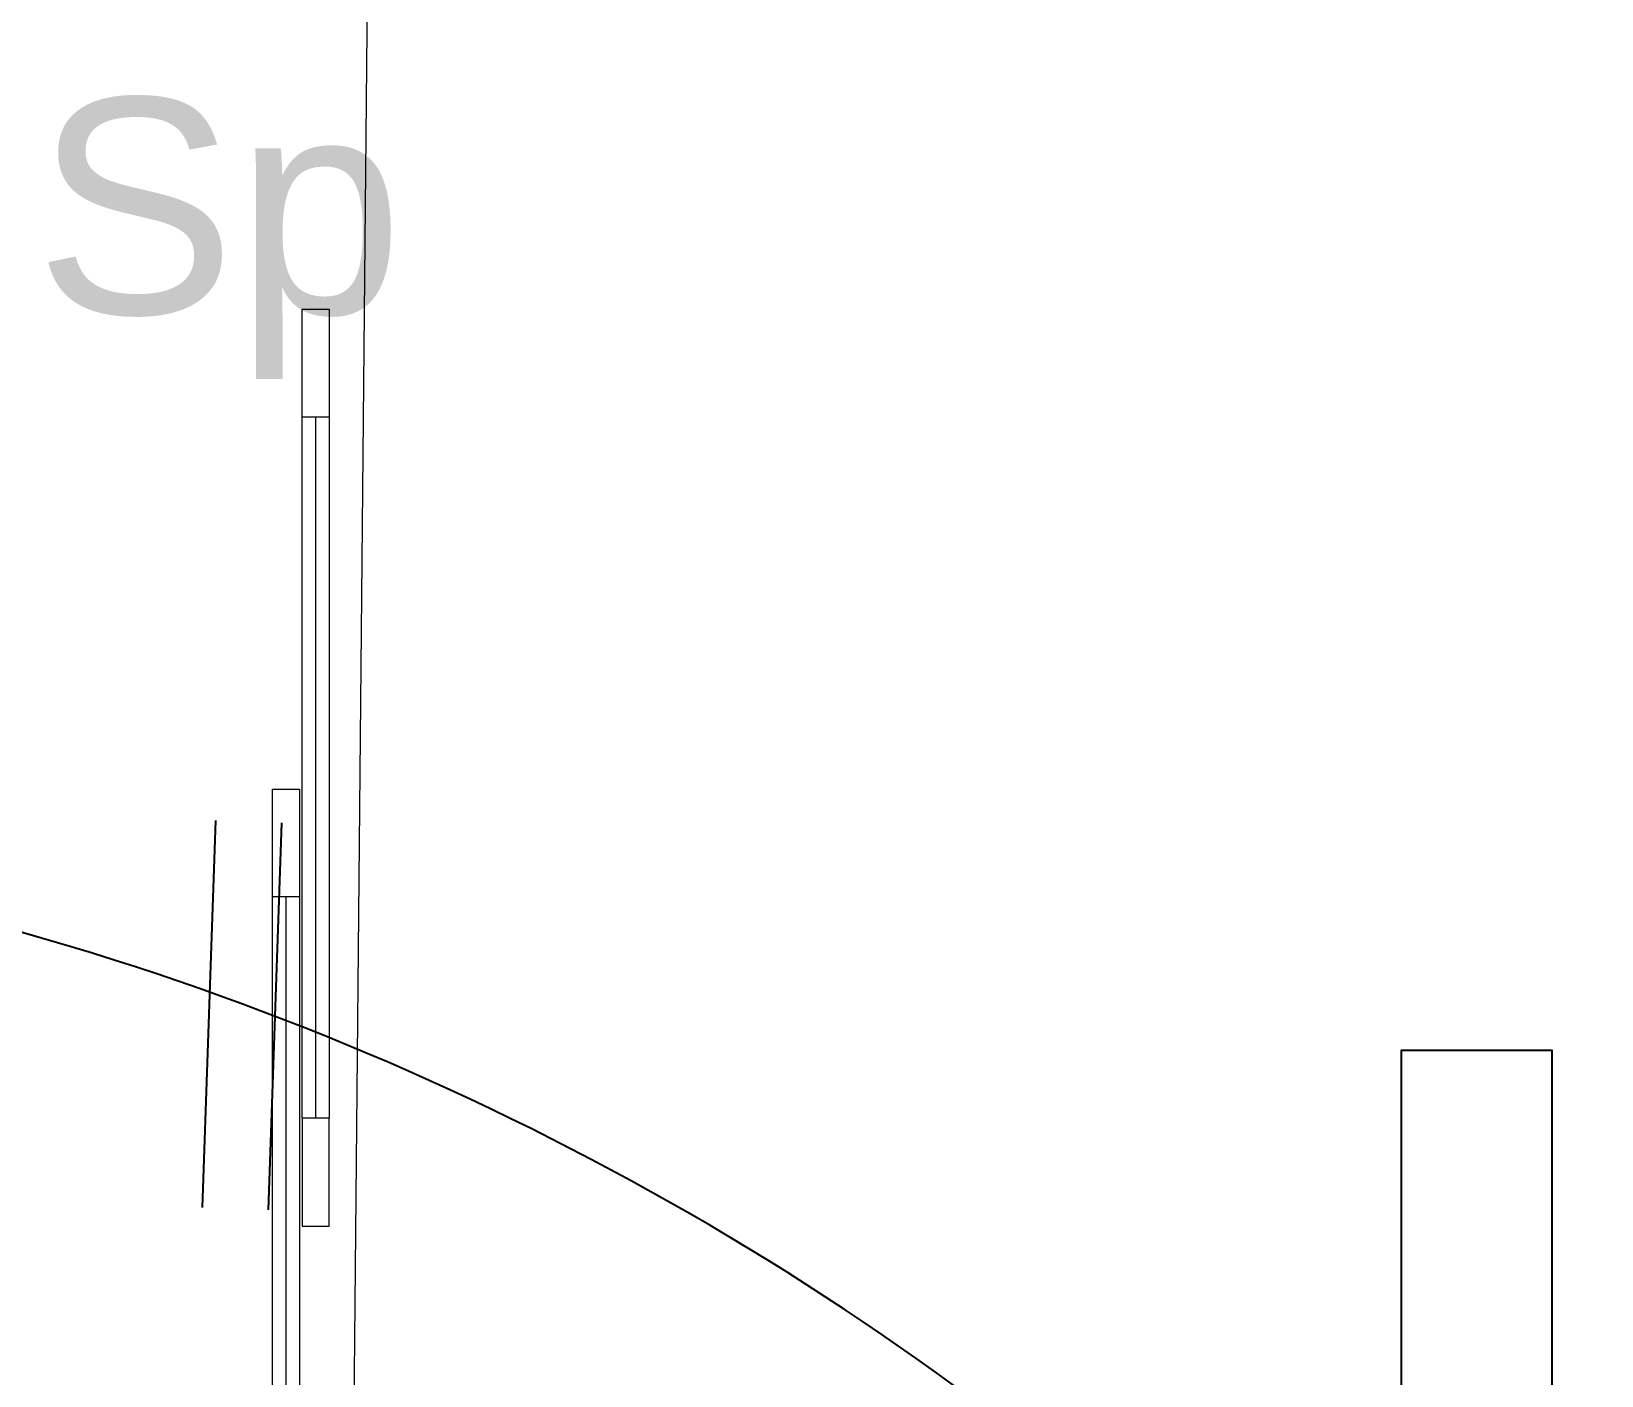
# Model space of a CAD drawing. Header units: metres. Extents: x -17 to 101, y 0 to 79.
# Drawn here: x 9.546 to 11.002, y 25.035 to 26.281 of the extents above; entities that cross this region are included whole.
import ezdxf

# ---------------------------------------------------------------- set-up
doc = ezdxf.new("R2010")
doc.units = ezdxf.units.M
doc.set_wipeout_variables(frame=1)
doc.layers.add('ALUMBRADO', color=1, linetype='Continuous', lineweight=30)
doc.layers.add('Cotas varias El', color=253, linetype='Continuous', lineweight=13)
doc.styles.get("Standard").update_dxf_attribs({"font": 'arial.ttf'})

# ---------------------------------------------------------------- blocks, each defined once
blk = doc.blocks.new('ADOSADO')
at = {"color": 1, "lineweight": 25}
blk.add_wipeout([(-0.63, 0.015), (0.64, 0.015), (0.64, 0.155), (-0.63, 0.155)], dxfattribs=at).dxf.layer = 'ALUMBRADO'
at = {"layer": 'ALUMBRADO', "lineweight": 25}
for points in [[(0.005, 0.1548), (0.005, 0.2007)], [(-0.4959, 0.155), (-0.63, 0.0409)], [(-0.3794, 0.155), (-0.5438, 0.015)], [(-0.1107, 0.085), (-0.0648, 0.085)], [(0.0748, 0.085), (0.1207, 0.085)], [(0.005, -0.0307), (0.005, 0.0152)]]:
    blk.add_lwpolyline(points, dxfattribs=at)
at = {"layer": 'ALUMBRADO', "color": 1, "lineweight": 25}
blk.add_lwpolyline([(-0.63, 0.015), (0.64, 0.015), (0.64, 0.155), (-0.63, 0.155)], close=True, dxfattribs=at)
at = {"layer": 'ALUMBRADO', "lineweight": 25}
blk.add_circle((0.005, 0.085), 0.0698, dxfattribs=at)

msp = doc.modelspace()

# ---------------------------------------------------------------- linework, layer by layer
at = {"layer": 'ALUMBRADO', "color": 114, "lineweight": 25}
for points in [[(9.7042, 25.1911), (9.7166, 25.5498)], [(9.7655, 25.1888), (9.7779, 25.5475)]]:
    msp.add_lwpolyline(points, dxfattribs=at)
at = {"layer": 'Cotas varias El', "linetype": 'Continuous'}
for p, q in [((9.7967, 25.2738), (9.7967, 25.9238)), ((9.8092, 25.2738), (9.8092, 25.9238)), ((9.8217, 25.9238), (9.8217, 25.2738)), ((9.7692, 24.8289), (9.7692, 25.4789)), ((9.7817, 24.8289), (9.7817, 25.4789)), ((9.7942, 25.4789), (9.7942, 24.8289))]:
    msp.add_line(p, q, dxfattribs=at)
at = {"layer": 'Cotas varias El'}
msp.add_lwpolyline([(9.8577, 26.4139), (9.8417, 24.7089), (9.7217, 24.7089), (9.7217, 22.9539), (8.1186, 22.9539), (8.1186, 22.9539), (7.1186, 22.9539), (7.1186, 23.0839), (7.1186, 23.0839), (7.1186, 23.1839), (6.6686, 23.1839), (6.6686, 26.4139), (9.8577, 26.4139)], dxfattribs=at)
at = {"layer": 'Cotas varias El', "linetype": 'Continuous'}
for points in [[(9.8217, 26.0238), (9.8217, 25.9238), (9.7967, 25.9238), (9.7967, 26.0238)], [(9.7942, 25.5789), (9.7942, 25.4789), (9.7692, 25.4789), (9.7692, 25.5789)], [(9.8217, 25.1738), (9.8217, 25.2738), (9.7967, 25.2738), (9.7967, 25.1738)]]:
    msp.add_lwpolyline(points, close=True, dxfattribs=at)

# ---------------------------------------------------------------- block references
at = {"layer": 'ALUMBRADO', "lineweight": 25, "rotation": 90}
msp.add_blockref('ADOSADO', (10.9709, 24.6966), dxfattribs=at)

# ---------------------------------------------------------------- texts
at = {"layer": 'ALUMBRADO', "color": 102, "lineweight": 25}
msp.add_text('Sp', height=0.2, dxfattribs=at).set_placement((9.5487, 26.0196))

# ---------------------------------------------------------------- next in the draw order: linework, layer by layer
at = {"layer": 'ALUMBRADO', "lineweight": 25}
msp.add_arc((8.8003, 22.8318), 2.716, 43.5059, 100.3819, dxfattribs=at)

doc.saveas('drawing.dxf')
